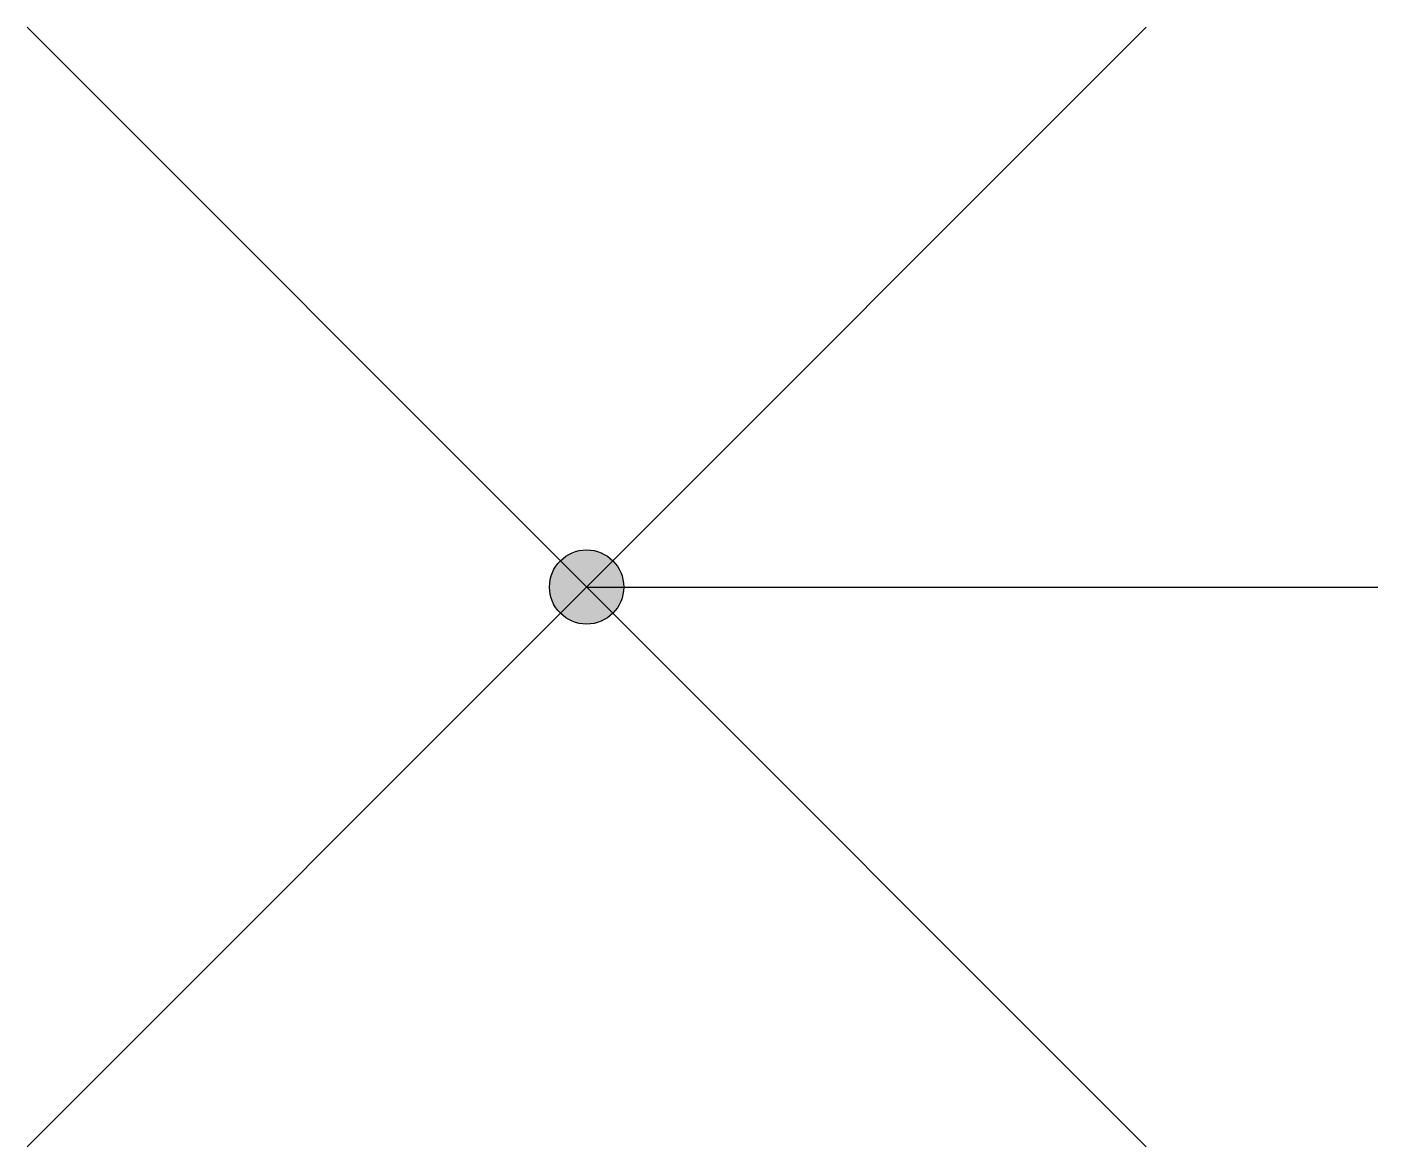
# Model space of a CAD drawing. Header units: millimetres. Extents: x -2.83 to 4, y -2.83 to 2.83.
import ezdxf

# ---------------------------------------------------------------- set-up
doc = ezdxf.new("R2010")
doc.units = ezdxf.units.MM
doc.layers.add('SYMB_FIL', color=3, linetype='Continuous')
doc.layers.add('SYMB_FIL_FIN', color=1, linetype='Continuous')

msp = doc.modelspace()

# ---------------------------------------------------------------- hatches: boundary and pattern name
at = {"layer": 'SYMB_FIL'}
msp.add_hatch(color=256, dxfattribs=at).paths.add_polyline_path([(-0.1875, 0, 1), (0.1875, 0, 1)])

# ---------------------------------------------------------------- linework, layer by layer
msp.add_circle((0, 0), 0.1875, dxfattribs=at)
at = {"layer": 'SYMB_FIL_FIN'}
for p, q in [((2.8284, -2.8284), (-2.8284, 2.8284)), ((2.8284, 2.8284), (-2.8284, -2.8284)), ((0, 0), (4, 0))]:
    msp.add_line(p, q, dxfattribs=at)

doc.saveas('drawing.dxf')
